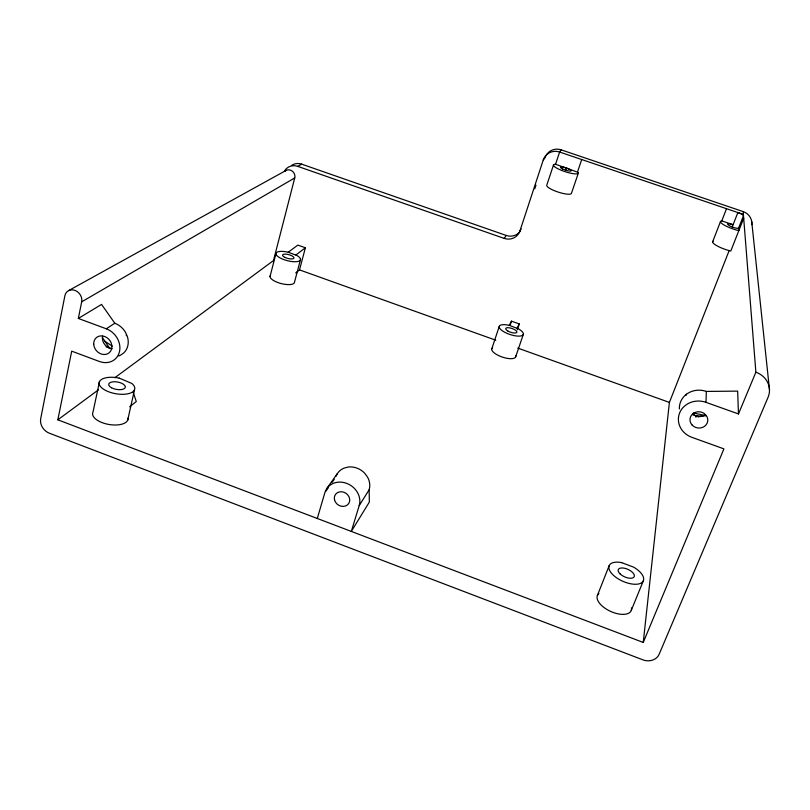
<?xml version="1.0" encoding="UTF-8"?>
<svg xmlns="http://www.w3.org/2000/svg" width="810" height="810" viewBox="0 0 810 810"><rect width="100%" height="100%" fill="white"/><g stroke="black" fill="none" stroke-linecap="round" stroke-linejoin="round"><path stroke-width="1.21" d="M705.996 402.347L706.34 391.433L737.647 391.119L738.477 413.95L705.996 402.347A20.604 18.762 8.1 0 0 679.641 412.908A20.604 18.762 8.1 0 0 691.841 437.309L723.917 448.872L643.241 642.441L57.834 419.813L71.715 351.155L99.357 361.473A18.62 15.835 49.3 0 0 119.556 351.358A18.62 15.835 49.3 0 0 106.272 328.789L78.327 318.441L81.689 301.836A9.416 7.989 52 0 0 74.955 290.385A9.416 7.989 52 0 0 64.901 295.65L40.672 418.841C39.589 424.916 43.75 431.052 49.359 433.208L642.907 659.846C648.638 662.175 656.495 660.383 659.107 654.348L768.093 397.234A21.08 19.238 3 0 0 755.872 372.205L743.165 211.592L561.158 149.84A12.859 12.697 34.4 0 0 544.978 157.798L543.237 160.046L519.939 230.931A12.697 12.231 35.7 0 1 504.195 238.403L297.726 166.364A12.525 11.492 56.7 0 0 284.472 171.092M643.241 642.441L669.404 402.418L729.233 250.411M99.519 381.49L93.018 412.037A17.931 8.343 9.8 0 0 108.864 424.46A17.931 8.343 9.8 0 0 127.99 418.082M126.269 335.674L126.502 334.591M127.676 420.238L134.48 389.893M284.816 171.325A6.257 5.731 57 0 1 291.934 170.88A6.257 5.731 57 0 1 294.739 177.947L273.476 260.567L114.797 377.754M270.034 276.504L275.916 253.672M300.55 259.352L294.536 282.032A12.606 4.404 14.5 0 1 280.685 283.439A12.606 4.404 14.5 0 1 270.489 275.43M295.69 272.96L299.508 269.892L305.39 247.769L297.888 245.096L288.208 252.214A12.687 4.212 14.7 0 0 276.352 254.937A12.687 4.212 14.7 0 0 294.465 261.741A12.687 4.212 14.7 0 0 296.865 255.464L288.208 252.214M317.287 518.481L324.871 492.622A18.509 16.149 34.2 0 1 346.751 483.388A18.509 16.149 34.2 0 1 359.205 505.592L351.307 531.421L369.35 502.068L369.137 489.797A18.002 15.805 34.2 0 0 367.548 477.1L364.804 473.354A18.002 15.805 34.2 0 0 348.017 467.056L343.815 468.21A18.002 15.805 34.2 0 0 336.039 476.24M534.792 188.76L535.967 185.186M491.812 348.786L499.264 326.359M553.524 164.875L546.801 185.125A13 2.936 18.2 0 0 557.786 191.96A13 2.936 18.2 0 0 571.425 193.418L578.31 173.188M555.559 164.248L578.178 172.398A13.082 2.744 18.2 0 1 564.651 171.528A13.082 2.744 18.2 0 1 554.303 164.389L555.559 164.248L559.629 152.037L561.158 149.84M510.31 324.638L511.485 321.155L519.281 323.929L517.317 329.731M565.775 170.373L566.575 168.004M577.571 171.75L581.712 159.54M515.707 356.744L523.331 334.348M712.608 241.896L720.434 221.697M732.23 226.942L737.869 212.554A5.872 1.154 19.7 0 1 743.489 215.683L738.669 227.914L738.831 230.627L736.594 230.081A13.497 2.774 19.8 0 1 724.211 225.089A13.497 2.774 19.8 0 1 720.87 221.09L721.781 220.887L726.509 208.696M743.691 218.285L730.802 250.989L728.585 250.452A13.416 2.977 20 0 1 716.303 245.42A13.416 2.977 20 0 1 713.053 241.238M597.395 595.471L609.171 565.653M686.029 395.381L686.485 394.227M695.932 417.211L696.397 416.077L705.561 415.824M631.274 610.386L643.454 580.537M738.477 413.95L755.872 372.205M517.104 328.182L519.281 323.929M509.237 325.347L511.485 321.155M359.205 505.592L369.137 489.797M519.939 230.931L521.215 229.007M504.195 238.403L506.26 235.457A12.575 12.13 35.7 0 0 520.476 230.901M326.643 488.784L337.446 473.475M325.59 491.599L328.485 487.488M332.1 482.355L334.267 479.277M129.661 406.833L136.282 401.497L133.204 392.344M295.933 254.998L305.39 247.769M57.834 419.813L98.516 389.772M106.272 328.789L114.807 323.241A18.357 15.663 49.4 0 1 125.52 332.353L127.423 336.687A18.357 15.663 49.4 0 1 123.889 352.826L120.548 355.175A18.357 15.663 49.4 0 1 118.635 355.954M78.327 318.441L101.554 304.408L114.807 323.241M81.689 301.836L294.739 177.947M297.726 166.364L301.684 164.147L506.26 235.457M68.526 290.648L286.031 170.444M693.411 413.019L705.5 415.54M743.388 214.427L559.629 152.037A12.99 12.818 34.5 0 0 543.237 160.046M721.781 220.887L733.101 224.745A5.852 1.205 19.8 0 0 727.633 224.157A5.852 1.205 19.8 0 0 733.222 227.337A5.852 1.205 19.8 0 0 738.669 227.914M299.508 269.892L495.771 340.21M517.762 348.087L669.404 402.418M692.904 414.821L698.726 416.907M106.09 346.791L111.871 348.938M104.986 341.354L112.195 346.103M102.364 337.476L109.512 348.057M751.69 221.343L769.5 389.823M291.519 165.503A12.403 11.391 56.9 0 1 301.684 164.147M515.606 355.489A12.595 4.506 18.7 0 1 502.443 357.129A12.595 4.506 18.7 0 1 492.581 347.824M631.486 607.905A18.509 9.123 24.6 0 1 610.983 611.57A18.509 9.123 24.6 0 1 598.884 593.568M743.165 211.592A13.446 12.747 -10.3 0 1 751.801 224.684M679.377 408.979A20.128 18.387 7.6 0 1 706.34 391.433M704.963 414.912A8.718 7.968 7.7 0 1 692.712 413.626M111.841 348.614A9.791 8.353 49.4 0 1 102.556 336.211M119.232 378.118L116.063 377.541A18.103 8.029 10.3 0 0 99.549 385.115A18.103 8.029 10.3 0 0 124.031 394.278A18.103 8.029 10.3 0 0 131.827 383.444L119.232 378.118M509.389 325.377L506.392 324.82A12.676 4.313 18.6 0 0 501.258 329.974A12.676 4.313 18.6 0 0 519.726 336.099A12.676 4.313 18.6 0 0 518.319 328.779L509.389 325.377M621.756 562.677L620.531 562.403A18.691 8.778 24.1 0 0 611.894 573.733A18.691 8.778 24.1 0 0 639.556 583.737A18.691 8.778 24.1 0 0 633.683 567.162L621.756 562.677M507.708 330.936A5.913 2.015 18.6 0 0 516.861 332.333A5.913 2.015 18.6 0 0 509.298 327.797A5.913 2.015 18.6 0 0 507.708 330.936M284.786 257.337A5.923 1.964 14.7 0 0 293.959 258.096A5.923 1.964 14.7 0 0 286.021 254.148A5.923 1.964 14.7 0 0 284.786 257.337M111.496 387.757A8.444 3.746 10.3 0 0 125.185 387.656A8.444 3.746 10.3 0 0 114.372 381.743A8.444 3.746 10.3 0 0 111.496 387.757M620.126 573.936A8.718 4.101 24.1 0 0 633.957 577.095A8.718 4.101 24.1 0 0 624.712 568.276A8.718 4.101 24.1 0 0 620.126 573.936M562.667 169.017A5.67 1.185 18.2 0 0 571.263 170.849A5.67 1.185 18.2 0 0 563.78 167.224A5.67 1.185 18.2 0 0 562.667 169.017M692.044 424.956A8.93 8.13 8.1 0 0 707.251 422.931A8.93 8.13 8.1 0 0 697.39 411.844A8.93 8.13 8.1 0 0 692.044 424.956M334.56 500.023A8.019 6.996 34.2 0 0 347.439 504.913A8.019 6.996 34.2 0 0 344.068 492.308A8.019 6.996 34.2 0 0 334.56 500.023M93.717 344.22A9.933 8.444 49.3 0 0 107.791 353.707A9.933 8.444 49.3 0 0 106.92 337.649A9.933 8.444 49.3 0 0 93.717 344.22"/></g></svg>
